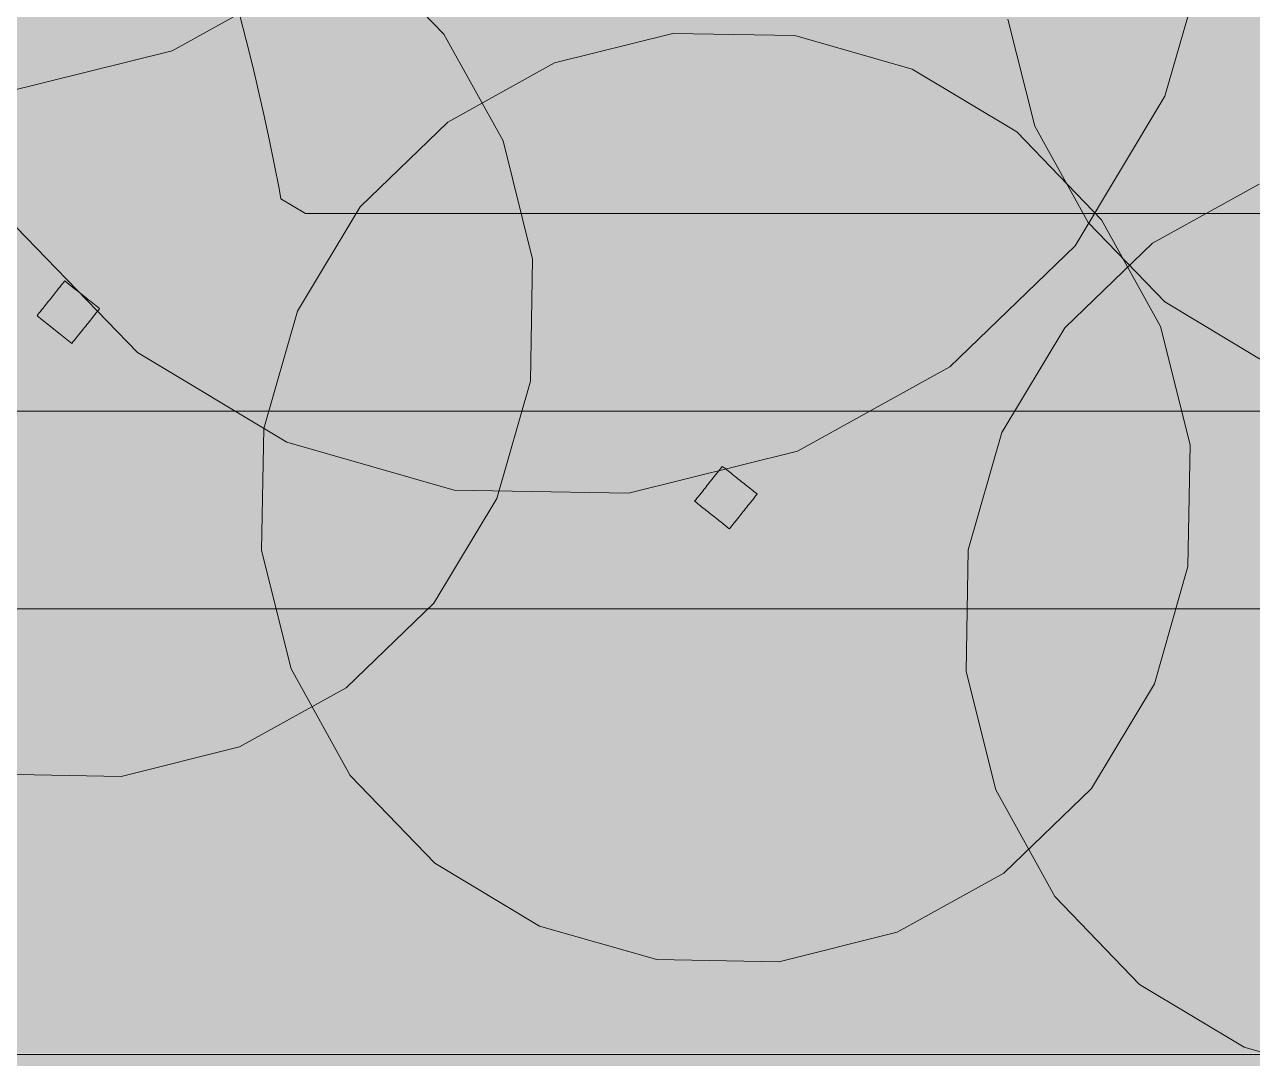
# Model space of a CAD drawing. Header units: millimetres. Extents: x -146962 to 322503, y -183624 to 284367.
# Drawn here: x 111258 to 116225, y 29380 to 33563 of the extents above; entities that cross this region are included whole.
import ezdxf

# ---------------------------------------------------------------- set-up
doc = ezdxf.new("R2010")
doc.units = ezdxf.units.MM
doc.layers.add('06_部屋の色', color=8, linetype='Continuous', lineweight=0)
doc.layers.add('30_敷地・外構', color=8, linetype='Continuous', lineweight=9)

msp = doc.modelspace()

# ---------------------------------------------------------------- hatches: boundary and pattern name
at = {"layer": '06_部屋の色', "true_color": 0xdde9cf}
msp.add_hatch(color=8, dxfattribs=at).paths.add_polyline_path([(83510.2, 29400.8), (83510.3, 31670.6), (83754.2, 32064.6), (83999.1, 32458.1), (84244.9, 32850.9), (84491.7, 33243.1), (84739.4, 33634.8), (84988.1, 34025.8), (85237.8, 34416.3), (85488.3, 34806.1), (85739.9, 35195.3), (85992.4, 35583.9), (86245.8, 35971.8), (86500.2, 36359.2), (86755.5, 36745.9), (87011.8, 37132), (87269, 37517.5), (87527.2, 37902.4), (87786.3, 38286.6), (88046.3, 38670.2), (88307.2, 39053.2), (88569.1, 39435.5), (88832, 39817.2), (89095.7, 40198.2), (89360.4, 40578.6), (89626, 40958.3), (89892.5, 41337.4), (90160, 41715.9), (90428.4, 42093.7), (90697.7, 42470.8), (90967.9, 42847.3), (91239, 43223.1), (91511.1, 43598.3), (91784.1, 43972.8), (92058, 44346.6), (92332.7, 44719.7), (92608.4, 45092.2), (92885.1, 45464), (93162.6, 45835.2), (93441, 46205.6), (93720.3, 46575.4), (94000.5, 46944.5), (94281.7, 47312.9), (94563.7, 47680.6), (94846.6, 48047.7), (95130.4, 48414), (95415.1, 48779.7), (95700.7, 49144.6), (95987.2, 49508.9), (96274.5, 49872.4), (96562.8, 50235.3), (96851.9, 50597.4), (97142, 50958.9), (97432.9, 51319.6), (97724.6, 51679.7), (98017.3, 52039), (98310.8, 52397.6), (98605.2, 52755.5), (98900.5, 53112.6), (99196.7, 53469.1), (99493.7, 53824.8), (99791.6, 54179.8), (100090.3, 54534), (100389.9, 54887.6), (100690.4, 55240.4), (100991.8, 55592.4), (101293.9, 55943.8), (101597, 56294.4), (101900.9, 56644.2), (102205.6, 56993.3), (102511.3, 57341.7), (102817.7, 57689.3), (103125, 58036.2), (103433.2, 58382.3), (103742.1, 58727.7), (104052, 59072.3), (104362.6, 59416.2), (104674.1, 59759.3), (104986.5, 60101.6), (105299.7, 60443.2), (105613.7, 60784), (105928.5, 61124.1), (106244.2, 61463.4), (106560.7, 61801.9), (106878, 62139.6), (107196.1, 62476.6), (107515.1, 62812.7), (107834.9, 63148.1), (108155.5, 63482.8), (108476.9, 63816.6), (108799.1, 64149.7), (109122.2, 64481.9), (109446, 64813.4), (109770.7, 65144.1), (110096.1, 65474), (110422.4, 65803.1), (110749.4, 66131.4), (111077.3, 66458.9), (111406, 66785.6), (111735.4, 67111.5), (112065.7, 67436.6), (112396.7, 67760.9), (112728.6, 68084.4), (113061.2, 68407.1), (113394.6, 68728.9), (113728.8, 69050), (114063.8, 69370.2), (114399.5, 69689.6), (114736, 70008.2), (115073.4, 70326), (115411.4, 70642.9), (115750.3, 70959.1), (116089.9, 71274.4), (116430.3, 71588.8), (116771.5, 71902.5), (117113.4, 72215.3), (117456.1, 72527.2), (117799.5, 72838.4), (118596.9, 72838.3), (118594.5, 29398.9)])
at = {"layer": '30_敷地・外構', "true_color": 0xcfe0b8}
for points in [[(109875.3, 38481.5), (110559.2, 38652), (111263.9, 38639.7), (111941.5, 38445.4), (112545.6, 38082.4), (113035.3, 37575.3), (113377, 36958.9), (113547.5, 36275), (113535.2, 35570.2), (113340.9, 34892.7), (112977.9, 34288.5), (112470.9, 33798.9), (111854.4, 33457.2), (111170.5, 33286.7), (110465.8, 33299), (109788.2, 33493.3), (109184.1, 33856.3), (108694.4, 34363.3), (108352.7, 34979.8), (108182.2, 35663.7), (108194.5, 36368.4), (108388.8, 37045.9), (108751.8, 37650.1), (109258.8, 38139.7)], [(112405.2, 36861.3), (113089.1, 37031.8), (113793.8, 37019.5), (114471.4, 36825.2), (115075.5, 36462.2), (115565.2, 35955.2), (115906.9, 35338.7), (116077.4, 34654.8), (116065.1, 33950.1), (115870.8, 33272.6), (115507.8, 32668.4), (115000.8, 32178.8), (114384.3, 31837.1), (113700.4, 31666.5), (112995.7, 31678.8), (112318.1, 31873.1), (111714, 32236.1), (111224.3, 32743.2), (110882.6, 33359.6), (110712.1, 34043.5), (110724.4, 34748.3), (110918.7, 35425.8), (111281.7, 36030), (111788.7, 36519.6)], [(116308, 35370), (116741.1, 35478), (117187.5, 35470.2), (117616.6, 35347.2), (117999.2, 35117.2), (118309.3, 34796.1), (118525.7, 34405.7), (118633.7, 33972.6), (118625.9, 33526.2), (118502.9, 33097.1), (118273, 32714.5), (117951.9, 32404.4), (117561.4, 32188), (117128.3, 32080), (116682, 32087.8), (116252.9, 32210.8), (115870.2, 32440.7), (115560.1, 32761.8), (115343.7, 33152.3), (115235.7, 33585.4), (115243.5, 34031.7), (115366.5, 34460.8), (115596.5, 34843.5), (115917.6, 35153.6)], [(111220.7, 34277.1), (111714, 34268.5), (112188.3, 34132.5), (112611.2, 33878.4), (112953.9, 33523.5), (113193.1, 33092), (113312.5, 32613.2), (113303.9, 32119.9), (113167.9, 31645.7), (112913.8, 31222.7), (112558.9, 30880), (112127.3, 30640.8), (111648.6, 30521.4), (111155.3, 30530.1), (110681, 30666), (110258.1, 30920.2), (109915.4, 31275.1), (109676.2, 31706.6), (109556.8, 32185.3), (109565.4, 32678.7), (109701.4, 33152.9), (109955.5, 33575.8), (110310.4, 33918.6), (110742, 34157.8)], [(113880.6, 33527), (114374, 33518.4), (114848.2, 33382.4), (115271.2, 33128.3), (115613.9, 32773.4), (115853.1, 32341.8), (115972.5, 31863.1), (115963.8, 31369.8), (115827.8, 30895.5), (115573.7, 30472.6), (115218.8, 30129.9), (114787.3, 29890.7), (114308.6, 29771.3), (113815.2, 29779.9), (113341, 29915.9), (112918, 30170), (112575.3, 30524.9), (112336.1, 30956.5), (112216.8, 31435.2), (112225.4, 31928.5), (112361.4, 32402.8), (112615.5, 32825.7), (112970.4, 33168.4), (113401.9, 33407.6)], [(116251.9, 32917.5), (116730.6, 33036.8), (117223.9, 33028.2), (117698.2, 32892.2), (118121.1, 32638.1), (118463.9, 32283.2), (118703.1, 31851.7), (118822.4, 31372.9), (118813.8, 30879.6), (118677.8, 30405.4), (118423.7, 29982.4), (118068.8, 29639.7), (117637.3, 29400.5), (117158.5, 29281.1), (116665.2, 29289.7), (116190.9, 29425.7), (115768, 29679.9), (115425.3, 30034.8), (115186.1, 30466.3), (115066.7, 30945), (115075.3, 31438.3), (115211.3, 31912.6), (115465.4, 32335.5), (115820.4, 32678.3)], [(111354.9, 32443.6), (111359.5, 32449.4), (111364.2, 32455.3), (111368.9, 32461.2), (111373.5, 32467.1), (111396.9, 32496.4), (111401.6, 32502.3), (111406.2, 32508.1), (111410.9, 32514), (111415.6, 32519.9), (111420.2, 32525.8), (111461.3, 32493.1), (111467.2, 32488.4), (111473.1, 32483.7), (111508.3, 32455.7), (111514.1, 32451.1), (111520, 32446.4), (111561.1, 32413.7), (111556.4, 32407.8), (111551.8, 32402), (111547.1, 32396.1), (111542.4, 32390.2), (111537.8, 32384.4), (111514.4, 32355), (111509.7, 32349.1), (111505.1, 32343.3), (111500.4, 32337.4), (111495.7, 32331.5), (111472.4, 32302.2), (111467.7, 32296.3), (111463.1, 32290.4), (111458.4, 32284.6), (111453.7, 32278.7), (111449.1, 32272.8), (111408, 32305.5), (111402.1, 32310.2), (111396.2, 32314.9), (111361, 32342.9), (111355.1, 32347.5), (111349.3, 32352.2), (111308.2, 32384.9), (111312.9, 32390.8), (111317.5, 32396.6), (111322.2, 32402.5), (111326.9, 32408.4), (111331.5, 32414.2)], [(114000.8, 31675.8), (114005.5, 31681.7), (114010.2, 31687.6), (114014.8, 31693.4), (114019.5, 31699.3), (114024.2, 31705.2), (114028.8, 31711), (114033.5, 31716.9), (114038.2, 31722.8), (114042.8, 31728.7), (114047.5, 31734.5), (114066.2, 31758), (114070.9, 31763.9), (114075.5, 31769.7), (114080.2, 31775.6), (114086.1, 31770.9), (114091.9, 31766.3), (114097.8, 31761.6), (114115.4, 31747.6), (114121.3, 31742.9), (114127.2, 31738.3), (114133, 31733.6), (114138.9, 31728.9), (114144.8, 31724.2), (114150.6, 31719.6), (114156.5, 31714.9), (114162.4, 31710.2), (114168.2, 31705.6), (114174.1, 31700.9), (114180, 31696.2), (114185.8, 31691.6), (114203.5, 31677.6), (114209.3, 31672.9), (114215.2, 31668.2), (114221.1, 31663.6), (114216.4, 31657.7), (114211.7, 31651.8), (114207.1, 31645.9), (114188.4, 31622.5), (114183.7, 31616.6), (114179, 31610.7), (114174.4, 31604.9), (114169.7, 31599), (114165, 31593.1), (114160.4, 31587.3), (114155.7, 31581.4), (114151, 31575.5), (114146.4, 31569.6), (114141.7, 31563.8), (114123, 31540.3), (114118.3, 31534.4), (114113.7, 31528.6), (114109, 31522.7), (114103.1, 31527.4), (114097.3, 31532), (114091.4, 31536.7), (114073.8, 31550.7), (114067.9, 31555.4), (114062.1, 31560), (114056.2, 31564.7), (114050.3, 31569.4), (114044.4, 31574), (114038.6, 31578.7), (114032.7, 31583.4), (114026.8, 31588), (114021, 31592.7), (114015.1, 31597.4), (114009.2, 31602.1), (114003.4, 31606.7), (113985.8, 31620.7), (113979.9, 31625.4), (113974, 31630.1), (113968.1, 31634.7), (113972.8, 31640.6), (113977.5, 31646.5), (113982.1, 31652.3)]]:
    msp.add_hatch(color=8, dxfattribs=at).paths.add_polyline_path(points)
at = {"layer": '30_敷地・外構', "true_color": 0x8a6a4a}
for points in [[(82227.3, 29483.6), (82227.3, 29491.1), (82227.3, 29498.6), (82227.3, 29506.1), (82227.3, 29513.6), (82227.3, 29521.1), (82227.3, 29528.6), (82227.3, 29536.1), (82227.3, 29543.6), (85245.4, 29543.4), (88263.5, 29543.2), (91281.6, 29543), (94299.7, 29542.8), (97317.8, 29542.6), (100335.9, 29542.5), (103354, 29542.3), (106372.1, 29542.1), (109390.2, 29541.9), (112408.3, 29541.7), (115426.4, 29541.5), (118444.5, 29541.3), (118444.5, 29533.8), (118444.5, 29526.3), (118444.5, 29518.8), (118444.5, 29511.3), (118444.5, 29503.8), (118444.5, 29496.3), (118444.5, 29488.8), (118444.5, 29481.3), (118444.5, 29473.8), (118444.5, 29466.3), (118444.5, 29451.3), (115426.4, 29451.5), (109390.2, 29451.9), (106372.1, 29452.1), (103354, 29452.3), (100335.9, 29452.5), (97317.8, 29452.6), (94299.7, 29452.8), (91281.6, 29453), (88263.5, 29453.2), (85245.4, 29453.4), (82227.3, 29453.6), (82227.3, 29461.1), (82227.3, 29468.6), (82227.3, 29476.1)], [(111197, 29481.8), (111197, 29489.3), (111197, 29504.3), (111197, 29511.8), (111197, 29519.3), (111197, 29526.8), (111197, 29534.3), (111197, 29541.8), (111627.5, 29541.8), (111771, 29541.7), (111914.5, 29541.7), (112058, 29541.7), (112201.5, 29541.7), (112345, 29541.7), (112488.4, 29541.7), (112918.9, 29541.7), (112918.9, 29534.2), (112918.9, 29526.7), (112918.9, 29519.2), (112918.9, 29511.7), (112918.9, 29504.2), (112918.9, 29489.2), (112918.9, 29481.7), (112918.9, 29474.2), (112918.9, 29466.7), (112918.9, 29451.7), (112775.4, 29451.7), (112631.9, 29451.7), (112488.4, 29451.7), (112344.9, 29451.7), (112201.5, 29451.7), (112058, 29451.7), (111914.5, 29451.7), (111771, 29451.7), (111627.5, 29451.8), (111197, 29451.8), (111197, 29466.8), (111197, 29474.3)], [(111297.2, 29534.3), (111299.7, 29534.3), (111302.2, 29534.3), (111304.7, 29534.3), (111309.7, 29534.3), (111314.7, 29534.3), (111317.2, 29534.3), (111319.7, 29534.3), (111322.2, 29534.3), (111322.2, 29528), (111322.2, 29521.8), (111322.2, 29515.5), (111322.2, 29509.3), (111322.2, 29503), (111322.2, 29496.8), (111322.2, 29484.3), (111322.2, 29478), (111322.2, 29471.8), (111322.2, 29459.3), (111319.7, 29459.3), (111317.2, 29459.3), (111314.7, 29459.3), (111312.2, 29459.3), (111309.7, 29459.3), (111307.2, 29459.3), (111304.7, 29459.3), (111302.2, 29459.3), (111299.7, 29459.3), (111297.2, 29459.3), (111294.7, 29459.3), (111292.2, 29459.3), (111292.2, 29471.8), (111292.2, 29478), (111292.2, 29515.5), (111292.2, 29521.8), (111292.2, 29528), (111292.2, 29534.3), (111294.7, 29534.3)], [(111424.8, 29534.3), (111427.3, 29534.3), (111429.8, 29534.3), (111432.3, 29534.3), (111434.8, 29534.3), (111437.3, 29534.3), (111439.8, 29534.3), (111442.3, 29534.3), (111447.3, 29534.3), (111447.3, 29528), (111447.3, 29521.8), (111447.3, 29515.5), (111447.3, 29509.3), (111447.3, 29503), (111447.3, 29490.5), (111447.3, 29484.3), (111447.3, 29478), (111447.3, 29471.8), (111447.3, 29459.3), (111444.8, 29459.3), (111442.3, 29459.3), (111439.8, 29459.3), (111437.3, 29459.3), (111434.8, 29459.3), (111432.3, 29459.3), (111429.8, 29459.3), (111427.3, 29459.3), (111424.8, 29459.3), (111422.3, 29459.3), (111419.8, 29459.3), (111417.3, 29459.3), (111417.3, 29478), (111417.3, 29490.5), (111417.3, 29515.5), (111417.3, 29521.8), (111417.3, 29534.3), (111422.3, 29534.3)], [(111547.4, 29534.3), (111549.9, 29534.3), (111552.4, 29534.3), (111554.9, 29534.3), (111557.4, 29534.3), (111559.9, 29534.3), (111562.4, 29534.3), (111567.4, 29534.3), (111569.9, 29534.3), (111572.4, 29534.3), (111572.4, 29528), (111572.4, 29521.8), (111572.4, 29515.5), (111572.4, 29509.3), (111572.4, 29503), (111572.4, 29490.5), (111572.4, 29484.3), (111572.4, 29478), (111572.4, 29471.8), (111572.4, 29459.3), (111569.9, 29459.3), (111567.4, 29459.3), (111564.9, 29459.3), (111562.4, 29459.3), (111559.9, 29459.3), (111557.4, 29459.3), (111554.9, 29459.3), (111552.4, 29459.3), (111549.9, 29459.3), (111547.4, 29459.3), (111544.9, 29459.3), (111542.4, 29459.3), (111542.4, 29465.5), (111542.4, 29471.8), (111542.4, 29478), (111542.4, 29484.3), (111542.4, 29496.8), (111542.4, 29503), (111542.4, 29509.3), (111542.4, 29521.8), (111542.4, 29528), (111542.4, 29534.3), (111544.9, 29534.3)], [(111675.1, 29534.2), (111677.6, 29534.2), (111680.1, 29534.2), (111682.6, 29534.2), (111687.6, 29534.2), (111692.6, 29534.2), (111695.1, 29534.2), (111697.6, 29534.2), (111697.6, 29528), (111697.6, 29515.5), (111697.6, 29509.2), (111697.6, 29503), (111697.6, 29496.7), (111697.6, 29490.5), (111697.6, 29478), (111697.6, 29471.7), (111697.6, 29465.5), (111697.6, 29459.2), (111695.1, 29459.2), (111692.6, 29459.2), (111690.1, 29459.2), (111687.6, 29459.2), (111685.1, 29459.2), (111682.6, 29459.2), (111680.1, 29459.2), (111675.1, 29459.2), (111672.6, 29459.2), (111667.6, 29459.2), (111667.6, 29465.5), (111667.6, 29471.8), (111667.6, 29484.3), (111667.6, 29496.8), (111667.6, 29509.3), (111667.6, 29521.8), (111667.6, 29534.2), (111670.1, 29534.2)], [(111800.2, 29534.2), (111802.7, 29534.2), (111805.2, 29534.2), (111807.7, 29534.2), (111810.2, 29534.2), (111812.7, 29534.2), (111815.2, 29534.2), (111817.7, 29534.2), (111820.2, 29534.2), (111822.7, 29534.2), (111822.7, 29521.7), (111822.7, 29509.2), (111822.7, 29496.7), (111822.7, 29484.2), (111822.7, 29471.7), (111822.7, 29465.5), (111822.7, 29459.2), (111820.2, 29459.2), (111815.2, 29459.2), (111812.7, 29459.2), (111810.2, 29459.2), (111805.2, 29459.2), (111800.2, 29459.2), (111795.2, 29459.2), (111792.7, 29459.2), (111792.7, 29465.5), (111792.7, 29471.7), (111792.7, 29478), (111792.7, 29484.2), (111792.7, 29490.5), (111792.7, 29503), (111792.7, 29509.2), (111792.7, 29521.7), (111792.7, 29528), (111792.7, 29534.2), (111795.2, 29534.2)], [(111932.8, 29534.2), (111935.3, 29534.2), (111937.8, 29534.2), (111942.8, 29534.2), (111945.3, 29534.2), (111947.8, 29534.2), (111947.8, 29528), (111947.8, 29521.7), (111947.8, 29509.2), (111947.8, 29503), (111947.8, 29496.7), (111947.8, 29471.7), (111947.8, 29459.2), (111945.3, 29459.2), (111942.8, 29459.2), (111937.8, 29459.2), (111935.3, 29459.2), (111930.3, 29459.2), (111927.8, 29459.2), (111925.3, 29459.2), (111922.8, 29459.2), (111920.3, 29459.2), (111917.8, 29459.2), (111917.8, 29465.5), (111917.8, 29471.7), (111917.8, 29478), (111917.8, 29484.2), (111917.8, 29496.7), (111917.8, 29503), (111917.8, 29509.2), (111917.8, 29515.5), (111917.8, 29521.7), (111917.8, 29528), (111917.8, 29534.2), (111920.3, 29534.2)], [(112050.5, 29534.2), (112053, 29534.2), (112055.5, 29534.2), (112058, 29534.2), (112060.5, 29534.2), (112063, 29534.2), (112065.5, 29534.2), (112070.5, 29534.2), (112073, 29534.2), (112073, 29528), (112073, 29521.7), (112073, 29515.5), (112073, 29509.2), (112073, 29496.7), (112073, 29490.5), (112073, 29484.2), (112073, 29478), (112073, 29471.7), (112073, 29465.5), (112073, 29459.2), (112070.5, 29459.2), (112068, 29459.2), (112065.5, 29459.2), (112063, 29459.2), (112060.5, 29459.2), (112058, 29459.2), (112050.5, 29459.2), (112048, 29459.2), (112045.5, 29459.2), (112043, 29459.2), (112043, 29471.7), (112043, 29478), (112043, 29484.2), (112043, 29490.5), (112043, 29521.7), (112043, 29528), (112043, 29534.2), (112045.5, 29534.2), (112048, 29534.2)], [(112175.6, 29534.2), (112188.1, 29534.2), (112190.6, 29534.2), (112193.1, 29534.2), (112195.6, 29534.2), (112198.1, 29534.2), (112198.1, 29521.7), (112198.1, 29515.5), (112198.1, 29496.7), (112198.1, 29484.2), (112198.1, 29471.7), (112198.1, 29465.5), (112198.1, 29459.2), (112195.6, 29459.2), (112193.1, 29459.2), (112190.6, 29459.2), (112188.1, 29459.2), (112185.6, 29459.2), (112183.1, 29459.2), (112180.6, 29459.2), (112178.1, 29459.2), (112175.6, 29459.2), (112173.1, 29459.2), (112170.6, 29459.2), (112168.1, 29459.2), (112168.1, 29465.5), (112168.1, 29484.2), (112168.1, 29496.7), (112168.1, 29509.2), (112168.1, 29515.5), (112168.1, 29521.7), (112168.1, 29528), (112168.1, 29534.2), (112170.6, 29534.2), (112173.1, 29534.2)], [(112298.2, 29534.2), (112300.7, 29534.2), (112303.2, 29534.2), (112305.7, 29534.2), (112310.7, 29534.2), (112313.2, 29534.2), (112315.7, 29534.2), (112318.2, 29534.2), (112320.7, 29534.2), (112323.2, 29534.2), (112323.2, 29528), (112323.2, 29515.5), (112323.2, 29509.2), (112323.2, 29490.5), (112323.2, 29484.2), (112323.2, 29471.7), (112323.2, 29459.2), (112320.7, 29459.2), (112318.2, 29459.2), (112315.7, 29459.2), (112313.2, 29459.2), (112310.7, 29459.2), (112308.2, 29459.2), (112303.2, 29459.2), (112300.7, 29459.2), (112298.2, 29459.2), (112295.7, 29459.2), (112293.2, 29459.2), (112293.2, 29465.5), (112293.2, 29478), (112293.2, 29490.5), (112293.2, 29503), (112293.2, 29515.5), (112293.2, 29521.7), (112293.2, 29528), (112293.2, 29534.2), (112295.7, 29534.2)], [(112425.9, 29534.2), (112428.4, 29534.2), (112430.9, 29534.2), (112435.9, 29534.2), (112438.4, 29534.2), (112440.9, 29534.2), (112443.4, 29534.2), (112445.9, 29534.2), (112448.4, 29534.2), (112448.4, 29528), (112448.4, 29521.7), (112448.4, 29509.2), (112448.4, 29503), (112448.4, 29471.7), (112448.4, 29465.5), (112448.4, 29459.2), (112445.9, 29459.2), (112443.4, 29459.2), (112440.9, 29459.2), (112438.4, 29459.2), (112435.9, 29459.2), (112428.4, 29459.2), (112425.9, 29459.2), (112423.4, 29459.2), (112420.9, 29459.2), (112418.4, 29459.2), (112418.4, 29465.5), (112418.4, 29471.7), (112418.4, 29478), (112418.4, 29484.2), (112418.4, 29496.7), (112418.4, 29509.2), (112418.4, 29521.7), (112418.4, 29528), (112418.4, 29534.2), (112420.9, 29534.2), (112423.4, 29534.2)], [(112551, 29534.2), (112553.5, 29534.2), (112561, 29534.2), (112563.5, 29534.2), (112566, 29534.2), (112568.5, 29534.2), (112571, 29534.2), (112573.5, 29534.2), (112573.5, 29527.9), (112573.5, 29521.7), (112573.5, 29490.4), (112573.5, 29484.2), (112573.5, 29477.9), (112573.5, 29471.7), (112573.5, 29459.2), (112571, 29459.2), (112568.5, 29459.2), (112566, 29459.2), (112561, 29459.2), (112558.5, 29459.2), (112556, 29459.2), (112553.5, 29459.2), (112551, 29459.2), (112548.5, 29459.2), (112546, 29459.2), (112543.5, 29459.2), (112543.5, 29471.7), (112543.5, 29477.9), (112543.5, 29484.2), (112543.5, 29490.4), (112543.5, 29496.7), (112543.5, 29509.2), (112543.5, 29515.4), (112543.5, 29527.9), (112543.5, 29534.2), (112548.5, 29534.2)], [(112673.6, 29534.2), (112676.1, 29534.2), (112683.6, 29534.2), (112686.1, 29534.2), (112688.6, 29534.2), (112691.1, 29534.2), (112693.6, 29534.2), (112696.1, 29534.2), (112698.6, 29534.2), (112698.6, 29527.9), (112698.6, 29521.7), (112698.6, 29509.2), (112698.6, 29502.9), (112698.6, 29496.7), (112698.6, 29471.7), (112698.6, 29459.2), (112696.1, 29459.2), (112693.6, 29459.2), (112691.1, 29459.2), (112688.6, 29459.2), (112686.1, 29459.2), (112683.6, 29459.2), (112681.1, 29459.2), (112678.6, 29459.2), (112676.1, 29459.2), (112673.6, 29459.2), (112671.1, 29459.2), (112668.6, 29459.2), (112668.6, 29465.4), (112668.6, 29471.7), (112668.6, 29477.9), (112668.6, 29484.2), (112668.6, 29496.7), (112668.6, 29502.9), (112668.6, 29509.2), (112668.6, 29515.4), (112668.6, 29521.7), (112668.6, 29527.9), (112668.6, 29534.2), (112671.1, 29534.2)], [(112806.3, 29534.2), (112811.3, 29534.2), (112813.8, 29534.2), (112816.3, 29534.2), (112818.8, 29534.2), (112821.3, 29534.2), (112823.8, 29534.2), (112823.8, 29527.9), (112823.8, 29521.7), (112823.8, 29515.4), (112823.8, 29509.2), (112823.8, 29502.9), (112823.8, 29490.4), (112823.8, 29484.2), (112823.8, 29477.9), (112823.8, 29471.7), (112823.8, 29465.4), (112823.8, 29459.2), (112821.3, 29459.2), (112818.8, 29459.2), (112816.3, 29459.2), (112813.8, 29459.2), (112811.3, 29459.2), (112803.8, 29459.2), (112801.3, 29459.2), (112798.8, 29459.2), (112796.3, 29459.2), (112793.8, 29459.2), (112793.8, 29465.4), (112793.8, 29471.7), (112793.8, 29477.9), (112793.8, 29484.2), (112793.8, 29490.4), (112793.8, 29496.7), (112793.8, 29509.2), (112793.8, 29521.7), (112793.8, 29527.9), (112793.8, 29534.2), (112796.3, 29534.2), (112798.8, 29534.2)], [(112918.9, 29534.2), (112918.9, 29541.7), (112926.4, 29541.7), (112933.9, 29541.7), (112948.9, 29541.7), (112956.4, 29541.7), (112971.4, 29541.7), (112978.9, 29541.7), (112986.4, 29541.7), (112993.9, 29541.7), (113001.4, 29541.7), (113008.9, 29541.7), (113008.9, 29534.2), (113008.9, 29526.7), (113008.9, 29519.2), (113008.9, 29511.7), (113008.9, 29504.2), (113008.9, 29489.2), (113008.9, 29481.7), (113008.9, 29474.2), (113008.9, 29466.7), (113008.9, 29459.2), (113008.9, 29451.7), (113001.4, 29451.7), (112986.4, 29451.7), (112978.9, 29451.7), (112971.4, 29451.7), (112963.9, 29451.7), (112956.4, 29451.7), (112941.4, 29451.7), (112926.4, 29451.7), (112918.9, 29451.7), (112918.9, 29466.7), (112918.9, 29481.7), (112918.9, 29504.2), (112918.9, 29511.7), (112918.9, 29519.2), (112918.9, 29526.7)], [(112928.9, 29525.8), (112928.9, 29531.7), (112934.7, 29531.7), (112940.6, 29531.7), (112952.2, 29531.7), (112958.1, 29531.7), (112963.9, 29531.7), (112969.7, 29531.7), (112975.6, 29531.7), (112981.4, 29531.7), (112987.2, 29531.7), (112993.1, 29531.7), (112998.9, 29531.7), (112998.9, 29525.8), (112998.9, 29520), (112998.9, 29514.2), (112998.9, 29508.3), (112998.9, 29502.5), (112998.9, 29496.7), (112998.9, 29490.8), (112998.9, 29485), (112998.9, 29479.2), (112998.9, 29473.3), (112998.9, 29461.7), (112993.1, 29461.7), (112987.2, 29461.7), (112981.4, 29461.7), (112975.6, 29461.7), (112969.7, 29461.7), (112963.9, 29461.7), (112958.1, 29461.7), (112952.2, 29461.7), (112940.6, 29461.7), (112934.7, 29461.7), (112928.9, 29461.7), (112928.9, 29467.5), (112928.9, 29473.3), (112928.9, 29479.2), (112928.9, 29485), (112928.9, 29496.7), (112928.9, 29502.5), (112928.9, 29508.3), (112928.9, 29514.2), (112928.9, 29520)], [(113008.9, 29481.7), (113008.9, 29489.2), (113008.9, 29496.7), (113008.9, 29504.2), (113008.9, 29511.7), (113008.9, 29519.2), (113008.9, 29526.7), (113008.9, 29534.2), (113008.9, 29541.7), (113152.4, 29541.7), (113295.9, 29541.6), (113439.4, 29541.6), (113582.9, 29541.6), (113726.3, 29541.6), (113869.8, 29541.6), (114013.3, 29541.6), (114156.8, 29541.6), (114300.3, 29541.6), (114443.8, 29541.6), (114587.3, 29541.6), (114730.8, 29541.6), (114730.8, 29534.1), (114730.8, 29526.6), (114730.8, 29519.1), (114730.8, 29511.6), (114730.8, 29496.6), (114730.8, 29481.6), (114730.8, 29466.6), (114730.8, 29451.6), (114443.8, 29451.6), (114300.3, 29451.6), (114156.8, 29451.6), (114013.3, 29451.6), (113869.8, 29451.6), (113726.3, 29451.6), (113582.9, 29451.6), (113439.4, 29451.6), (113295.9, 29451.6), (113008.9, 29451.7), (113008.9, 29459.2), (113008.9, 29466.7), (113008.9, 29474.2)], [(113109, 29534.2), (113111.5, 29534.2), (113114, 29534.2), (113116.5, 29534.2), (113119, 29534.2), (113121.5, 29534.2), (113124, 29534.2), (113126.5, 29534.2), (113131.5, 29534.2), (113134, 29534.2), (113134, 29527.9), (113134, 29521.7), (113134, 29515.4), (113134, 29509.2), (113134, 29502.9), (113134, 29496.7), (113134, 29490.4), (113134, 29477.9), (113134, 29471.7), (113134, 29459.2), (113131.5, 29459.2), (113129, 29459.2), (113126.5, 29459.2), (113124, 29459.2), (113121.5, 29459.2), (113119, 29459.2), (113116.5, 29459.2), (113114, 29459.2), (113109, 29459.2), (113106.5, 29459.2), (113104, 29459.2), (113104, 29471.7), (113104, 29484.2), (113104, 29521.7), (113104, 29527.9), (113104, 29534.2), (113106.5, 29534.2)], [(113236.7, 29534.2), (113244.2, 29534.2), (113246.7, 29534.2), (113251.7, 29534.2), (113254.2, 29534.2), (113256.7, 29534.2), (113259.2, 29534.2), (113259.2, 29527.9), (113259.2, 29521.7), (113259.2, 29515.4), (113259.2, 29502.9), (113259.2, 29496.7), (113259.2, 29484.2), (113259.2, 29477.9), (113259.2, 29471.7), (113259.2, 29459.2), (113256.7, 29459.2), (113254.2, 29459.2), (113251.7, 29459.2), (113249.2, 29459.2), (113246.7, 29459.2), (113244.2, 29459.2), (113241.7, 29459.2), (113239.2, 29459.2), (113234.2, 29459.2), (113231.7, 29459.2), (113229.2, 29459.2), (113229.2, 29465.4), (113229.2, 29471.7), (113229.2, 29484.2), (113229.2, 29502.9), (113229.2, 29509.2), (113229.2, 29527.9), (113229.2, 29534.2), (113231.7, 29534.2), (113234.2, 29534.2)], [(113359.3, 29534.1), (113361.8, 29534.1), (113364.3, 29534.1), (113366.8, 29534.1), (113369.3, 29534.1), (113371.8, 29534.1), (113374.3, 29534.1), (113379.3, 29534.1), (113381.8, 29534.1), (113384.3, 29534.1), (113384.3, 29527.9), (113384.3, 29515.4), (113384.3, 29502.9), (113384.3, 29490.4), (113384.3, 29484.1), (113384.3, 29477.9), (113384.3, 29471.6), (113384.3, 29459.1), (113381.8, 29459.1), (113379.3, 29459.1), (113376.8, 29459.1), (113374.3, 29459.1), (113371.8, 29459.1), (113369.3, 29459.1), (113366.8, 29459.1), (113364.3, 29459.1), (113361.8, 29459.1), (113356.8, 29459.1), (113354.3, 29459.1), (113354.3, 29465.4), (113354.3, 29484.1), (113354.3, 29490.4), (113354.3, 29496.6), (113354.3, 29502.9), (113354.3, 29521.6), (113354.3, 29527.9), (113354.3, 29534.1), (113356.8, 29534.1)], [(113484.4, 29534.1), (113489.4, 29534.1), (113496.9, 29534.1), (113499.4, 29534.1), (113501.9, 29534.1), (113504.4, 29534.1), (113506.9, 29534.1), (113509.4, 29534.1), (113509.4, 29527.9), (113509.4, 29521.6), (113509.4, 29515.4), (113509.4, 29509.1), (113509.4, 29502.9), (113509.4, 29484.1), (113509.4, 29471.6), (113509.4, 29459.1), (113506.9, 29459.1), (113501.9, 29459.1), (113499.4, 29459.1), (113496.9, 29459.1), (113494.4, 29459.1), (113491.9, 29459.1), (113489.4, 29459.1), (113486.9, 29459.1), (113484.4, 29459.1), (113481.9, 29459.1), (113479.4, 29459.1), (113479.4, 29465.4), (113479.4, 29471.6), (113479.4, 29477.9), (113479.4, 29484.1), (113479.4, 29496.6), (113479.4, 29502.9), (113479.4, 29521.6), (113479.4, 29527.9), (113479.4, 29534.1), (113481.9, 29534.1)], [(113612.1, 29534.1), (113614.6, 29534.1), (113617.1, 29534.1), (113619.6, 29534.1), (113622.1, 29534.1), (113624.6, 29534.1), (113627.1, 29534.1), (113632.1, 29534.1), (113634.6, 29534.1), (113634.6, 29527.9), (113634.6, 29521.6), (113634.6, 29515.4), (113634.6, 29509.1), (113634.6, 29496.6), (113634.6, 29484.1), (113634.6, 29477.9), (113634.6, 29471.6), (113634.6, 29465.4), (113634.6, 29459.1), (113632.1, 29459.1), (113629.6, 29459.1), (113627.1, 29459.1), (113624.6, 29459.1), (113622.1, 29459.1), (113619.6, 29459.1), (113617.1, 29459.1), (113614.6, 29459.1), (113612.1, 29459.1), (113609.6, 29459.1), (113607.1, 29459.1), (113604.6, 29459.1), (113604.6, 29465.4), (113604.6, 29484.1), (113604.6, 29490.4), (113604.6, 29496.6), (113604.6, 29515.4), (113604.6, 29527.9), (113604.6, 29534.1), (113607.1, 29534.1), (113609.6, 29534.1)], [(113734.7, 29534.1), (113737.2, 29534.1), (113739.7, 29534.1), (113742.2, 29534.1), (113747.2, 29534.1), (113749.7, 29534.1), (113757.2, 29534.1), (113759.7, 29534.1), (113759.7, 29527.9), (113759.7, 29509.1), (113759.7, 29502.9), (113759.7, 29490.4), (113759.7, 29484.1), (113759.7, 29471.6), (113759.7, 29459.1), (113757.2, 29459.1), (113754.7, 29459.1), (113752.2, 29459.1), (113749.7, 29459.1), (113747.2, 29459.1), (113744.7, 29459.1), (113742.2, 29459.1), (113739.7, 29459.1), (113737.2, 29459.1), (113734.7, 29459.1), (113732.2, 29459.1), (113729.7, 29459.1), (113729.7, 29465.4), (113729.7, 29484.1), (113729.7, 29496.6), (113729.7, 29509.1), (113729.7, 29515.4), (113729.7, 29521.6), (113729.7, 29527.9), (113729.7, 29534.1), (113732.2, 29534.1)], [(113862.3, 29534.1), (113864.8, 29534.1), (113867.3, 29534.1), (113872.3, 29534.1), (113874.8, 29534.1), (113877.3, 29534.1), (113884.8, 29534.1), (113884.8, 29527.9), (113884.8, 29521.6), (113884.8, 29515.4), (113884.8, 29509.1), (113884.8, 29490.4), (113884.8, 29477.9), (113884.8, 29471.6), (113884.8, 29465.4), (113884.8, 29459.1), (113882.3, 29459.1), (113879.8, 29459.1), (113877.3, 29459.1), (113874.8, 29459.1), (113872.3, 29459.1), (113869.8, 29459.1), (113867.3, 29459.1), (113864.8, 29459.1), (113862.3, 29459.1), (113859.8, 29459.1), (113857.3, 29459.1), (113854.8, 29459.1), (113854.8, 29465.4), (113854.8, 29471.6), (113854.8, 29484.1), (113854.8, 29496.6), (113854.8, 29515.4), (113854.8, 29521.6), (113854.8, 29534.1), (113857.3, 29534.1), (113859.8, 29534.1)], [(113987.5, 29534.1), (113990, 29534.1), (113992.5, 29534.1), (113995, 29534.1), (113997.5, 29534.1), (114002.5, 29534.1), (114005, 29534.1), (114007.5, 29534.1), (114010, 29534.1), (114010, 29527.9), (114010, 29515.4), (114010, 29502.9), (114010, 29496.6), (114010, 29490.4), (114010, 29484.1), (114010, 29477.9), (114010, 29465.4), (114010, 29459.1), (114007.5, 29459.1), (114005, 29459.1), (114000, 29459.1), (113997.5, 29459.1), (113992.5, 29459.1), (113990, 29459.1), (113987.5, 29459.1), (113985, 29459.1), (113982.5, 29459.1), (113980, 29459.1), (113980, 29465.4), (113980, 29471.6), (113980, 29484.1), (113980, 29502.9), (113980, 29509.1), (113980, 29515.4), (113980, 29521.6), (113980, 29527.9), (113980, 29534.1), (113982.5, 29534.1), (113985, 29534.1)], [(114110.1, 29534.1), (114120.1, 29534.1), (114122.6, 29534.1), (114125.1, 29534.1), (114130.1, 29534.1), (114132.6, 29534.1), (114135.1, 29534.1), (114135.1, 29527.8), (114135.1, 29521.6), (114135.1, 29509.1), (114135.1, 29502.8), (114135.1, 29496.6), (114135.1, 29471.6), (114135.1, 29459.1), (114132.6, 29459.1), (114130.1, 29459.1), (114127.6, 29459.1), (114125.1, 29459.1), (114122.6, 29459.1), (114120.1, 29459.1), (114115.1, 29459.1), (114112.6, 29459.1), (114110.1, 29459.1), (114107.6, 29459.1), (114105.1, 29459.1), (114105.1, 29465.3), (114105.1, 29484.1), (114105.1, 29496.6), (114105.1, 29509.1), (114105.1, 29515.3), (114105.1, 29521.6), (114105.1, 29527.8), (114105.1, 29534.1), (114107.6, 29534.1)], [(114237.7, 29534.1), (114242.7, 29534.1), (114245.2, 29534.1), (114247.7, 29534.1), (114250.2, 29534.1), (114252.7, 29534.1), (114255.2, 29534.1), (114257.7, 29534.1), (114260.2, 29534.1), (114260.2, 29527.8), (114260.2, 29521.6), (114260.2, 29515.3), (114260.2, 29509.1), (114260.2, 29502.8), (114260.2, 29484.1), (114260.2, 29477.8), (114260.2, 29471.6), (114260.2, 29465.3), (114260.2, 29459.1), (114257.7, 29459.1), (114255.2, 29459.1), (114252.7, 29459.1), (114250.2, 29459.1), (114247.7, 29459.1), (114245.2, 29459.1), (114242.7, 29459.1), (114237.7, 29459.1), (114235.2, 29459.1), (114230.2, 29459.1), (114230.2, 29465.3), (114230.2, 29471.6), (114230.2, 29484.1), (114230.2, 29490.3), (114230.2, 29502.8), (114230.2, 29521.6), (114230.2, 29527.8), (114230.2, 29534.1), (114232.7, 29534.1), (114235.2, 29534.1)], [(114362.9, 29534.1), (114365.4, 29534.1), (114375.4, 29534.1), (114377.9, 29534.1), (114380.4, 29534.1), (114385.4, 29534.1), (114385.4, 29527.8), (114385.4, 29521.6), (114385.4, 29502.8), (114385.4, 29496.6), (114385.4, 29484.1), (114385.4, 29477.8), (114385.4, 29471.6), (114385.4, 29465.3), (114385.4, 29459.1), (114382.9, 29459.1), (114380.4, 29459.1), (114377.9, 29459.1), (114375.4, 29459.1), (114372.9, 29459.1), (114370.4, 29459.1), (114367.9, 29459.1), (114365.4, 29459.1), (114360.4, 29459.1), (114357.9, 29459.1), (114355.4, 29459.1), (114355.4, 29465.3), (114355.4, 29471.6), (114355.4, 29477.8), (114355.4, 29490.3), (114355.4, 29502.8), (114355.4, 29509.1), (114355.4, 29515.3), (114355.4, 29521.6), (114355.4, 29527.8), (114355.4, 29534.1)], [(114485.5, 29534.1), (114488, 29534.1), (114493, 29534.1), (114495.5, 29534.1), (114498, 29534.1), (114500.5, 29534.1), (114503, 29534.1), (114505.5, 29534.1), (114508, 29534.1), (114510.5, 29534.1), (114510.5, 29527.8), (114510.5, 29521.6), (114510.5, 29509.1), (114510.5, 29502.8), (114510.5, 29490.3), (114510.5, 29484.1), (114510.5, 29477.8), (114510.5, 29471.6), (114510.5, 29459.1), (114508, 29459.1), (114505.5, 29459.1), (114503, 29459.1), (114500.5, 29459.1), (114493, 29459.1), (114490.5, 29459.1), (114488, 29459.1), (114485.5, 29459.1), (114483, 29459.1), (114480.5, 29459.1), (114480.5, 29465.3), (114480.5, 29471.6), (114480.5, 29477.8), (114480.5, 29484.1), (114480.5, 29490.3), (114480.5, 29502.8), (114480.5, 29509.1), (114480.5, 29521.6), (114480.5, 29527.8), (114480.5, 29534.1), (114483, 29534.1)], [(114613.1, 29534.1), (114615.6, 29534.1), (114620.6, 29534.1), (114623.1, 29534.1), (114625.6, 29534.1), (114630.6, 29534.1), (114633.1, 29534.1), (114635.6, 29534.1), (114635.6, 29527.8), (114635.6, 29521.6), (114635.6, 29515.3), (114635.6, 29490.3), (114635.6, 29484.1), (114635.6, 29477.8), (114635.6, 29471.6), (114635.6, 29465.3), (114635.6, 29459.1), (114633.1, 29459.1), (114630.6, 29459.1), (114628.1, 29459.1), (114625.6, 29459.1), (114623.1, 29459.1), (114620.6, 29459.1), (114618.1, 29459.1), (114615.6, 29459.1), (114613.1, 29459.1), (114610.6, 29459.1), (114608.1, 29459.1), (114605.6, 29459.1), (114605.6, 29465.3), (114605.6, 29471.6), (114605.6, 29477.8), (114605.6, 29484.1), (114605.6, 29490.3), (114605.6, 29496.6), (114605.6, 29509.1), (114605.6, 29515.3), (114605.6, 29521.6), (114605.6, 29527.8), (114605.6, 29534.1), (114610.6, 29534.1)], [(114730.8, 29526.6), (114730.8, 29541.6), (114738.3, 29541.6), (114745.8, 29541.6), (114753.3, 29541.6), (114760.8, 29541.6), (114768.3, 29541.6), (114775.8, 29541.6), (114783.3, 29541.6), (114790.8, 29541.6), (114798.3, 29541.6), (114805.8, 29541.6), (114813.3, 29541.6), (114820.8, 29541.6), (114820.8, 29534.1), (114820.8, 29526.6), (114820.8, 29519.1), (114820.8, 29511.6), (114820.8, 29504.1), (114820.8, 29496.6), (114820.8, 29489.1), (114820.8, 29481.6), (114820.8, 29474.1), (114820.8, 29466.6), (114820.8, 29451.6), (114813.3, 29451.6), (114805.8, 29451.6), (114798.3, 29451.6), (114790.8, 29451.6), (114783.3, 29451.6), (114775.8, 29451.6), (114768.3, 29451.6), (114760.8, 29451.6), (114745.8, 29451.6), (114738.3, 29451.6), (114730.8, 29451.6), (114730.8, 29459.1), (114730.8, 29466.6), (114730.8, 29474.1), (114730.8, 29481.6), (114730.8, 29496.6), (114730.8, 29504.1), (114730.8, 29511.6), (114730.8, 29519.1)], [(114740.8, 29519.9), (114740.8, 29525.7), (114740.8, 29531.6), (114746.6, 29531.6), (114752.4, 29531.6), (114758.3, 29531.6), (114764.1, 29531.6), (114769.9, 29531.6), (114775.8, 29531.6), (114781.6, 29531.6), (114787.4, 29531.6), (114793.3, 29531.6), (114799.1, 29531.6), (114810.8, 29531.6), (114810.8, 29525.7), (114810.8, 29519.9), (114810.8, 29514.1), (114810.8, 29508.2), (114810.8, 29496.6), (114810.8, 29490.7), (114810.8, 29484.9), (114810.8, 29473.2), (114810.8, 29461.6), (114804.9, 29461.6), (114799.1, 29461.6), (114793.3, 29461.6), (114787.4, 29461.6), (114781.6, 29461.6), (114775.8, 29461.6), (114769.9, 29461.6), (114764.1, 29461.6), (114758.3, 29461.6), (114752.4, 29461.6), (114746.6, 29461.6), (114740.8, 29461.6), (114740.8, 29467.4), (114740.8, 29473.2), (114740.8, 29484.9), (114740.8, 29496.6), (114740.8, 29502.4), (114740.8, 29508.2), (114740.8, 29514.1)], [(114820.8, 29481.6), (114820.8, 29489.1), (114820.8, 29496.6), (114820.8, 29504.1), (114820.8, 29511.6), (114820.8, 29519.1), (114820.8, 29526.6), (114820.8, 29534.1), (114820.8, 29541.6), (114964.3, 29541.5), (115107.7, 29541.5), (115251.2, 29541.5), (115394.7, 29541.5), (115538.2, 29541.5), (115681.7, 29541.5), (115825.2, 29541.5), (115968.7, 29541.5), (116112.2, 29541.5), (116255.6, 29541.5), (116399.1, 29541.5), (116542.6, 29541.4), (116542.6, 29533.9), (116542.6, 29526.4), (116542.6, 29518.9), (116542.6, 29511.4), (116542.6, 29503.9), (116542.6, 29496.4), (116542.6, 29488.9), (116542.6, 29481.4), (116542.6, 29466.4), (116542.6, 29451.4), (116399.1, 29451.5), (116112.2, 29451.5), (115968.7, 29451.5), (115825.2, 29451.5), (115681.7, 29451.5), (115538.2, 29451.5), (115394.7, 29451.5), (115251.2, 29451.5), (114820.8, 29451.6), (114820.8, 29459.1), (114820.8, 29466.6), (114820.8, 29474.1)], [(114925.9, 29534), (114928.4, 29534), (114930.9, 29534), (114933.4, 29534), (114935.9, 29534), (114940.9, 29534), (114943.4, 29534), (114945.9, 29534), (114945.9, 29527.8), (114945.9, 29521.5), (114945.9, 29496.5), (114945.9, 29490.3), (114945.9, 29484), (114945.9, 29477.8), (114945.9, 29471.5), (114945.9, 29465.3), (114945.9, 29459), (114943.4, 29459), (114940.9, 29459), (114938.4, 29459), (114935.9, 29459), (114933.4, 29459), (114930.9, 29459), (114925.9, 29459), (114923.4, 29459), (114920.9, 29459), (114918.4, 29459), (114915.9, 29459), (114915.9, 29465.3), (114915.9, 29471.5), (114915.9, 29477.8), (114915.9, 29484), (114915.9, 29496.5), (114915.9, 29509), (114915.9, 29521.5), (114915.9, 29527.8), (114915.9, 29534), (114918.4, 29534), (114920.9, 29534)], [(115046, 29534), (115048.5, 29534), (115051, 29534), (115056, 29534), (115061, 29534), (115063.5, 29534), (115066, 29534), (115068.5, 29534), (115071, 29534), (115071, 29527.8), (115071, 29521.5), (115071, 29515.3), (115071, 29509), (115071, 29502.8), (115071, 29496.5), (115071, 29490.3), (115071, 29484), (115071, 29477.8), (115071, 29471.5), (115071, 29459), (115068.5, 29459), (115066, 29459), (115061, 29459), (115058.5, 29459), (115053.5, 29459), (115051, 29459), (115048.5, 29459), (115043.5, 29459), (115041, 29459), (115041, 29471.5), (115041, 29477.8), (115041, 29484), (115041, 29496.5), (115041, 29515.3), (115041, 29521.5), (115041, 29534)], [(115171.2, 29534), (115176.2, 29534), (115183.7, 29534), (115186.2, 29534), (115191.2, 29534), (115193.7, 29534), (115196.2, 29534), (115196.2, 29527.8), (115196.2, 29509), (115196.2, 29502.8), (115196.2, 29484), (115196.2, 29471.5), (115196.2, 29459), (115193.7, 29459), (115191.2, 29459), (115188.7, 29459), (115186.2, 29459), (115183.7, 29459), (115176.2, 29459), (115168.7, 29459), (115166.2, 29459), (115166.2, 29465.3), (115166.2, 29471.5), (115166.2, 29477.8), (115166.2, 29484), (115166.2, 29502.8), (115166.2, 29509), (115166.2, 29515.3), (115166.2, 29521.5), (115166.2, 29527.8), (115166.2, 29534), (115168.7, 29534)], [(115298.8, 29534), (115301.3, 29534), (115303.8, 29534), (115306.3, 29534), (115308.8, 29534), (115311.3, 29534), (115313.8, 29534), (115316.3, 29534), (115318.8, 29534), (115321.3, 29534), (115321.3, 29527.8), (115321.3, 29521.5), (115321.3, 29515.3), (115321.3, 29509), (115321.3, 29502.8), (115321.3, 29496.5), (115321.3, 29490.3), (115321.3, 29484), (115321.3, 29477.8), (115321.3, 29471.5), (115321.3, 29465.3), (115321.3, 29459), (115318.8, 29459), (115316.3, 29459), (115313.8, 29459), (115311.3, 29459), (115308.8, 29459), (115306.3, 29459), (115303.8, 29459), (115298.8, 29459), (115296.3, 29459), (115293.8, 29459), (115291.3, 29459), (115291.3, 29465.3), (115291.3, 29477.8), (115291.3, 29484), (115291.3, 29490.3), (115291.3, 29496.5), (115291.3, 29502.8), (115291.3, 29515.3), (115291.3, 29527.8), (115291.3, 29534), (115293.8, 29534), (115296.3, 29534)], [(115423.9, 29534), (115426.4, 29534), (115436.4, 29534), (115438.9, 29534), (115441.4, 29534), (115446.4, 29534), (115446.4, 29527.8), (115446.4, 29521.5), (115446.4, 29502.8), (115446.4, 29496.5), (115446.4, 29484), (115446.4, 29477.8), (115446.4, 29471.5), (115446.4, 29465.3), (115446.4, 29459), (115443.9, 29459), (115441.4, 29459), (115438.9, 29459), (115436.4, 29459), (115433.9, 29459), (115431.4, 29459), (115428.9, 29459), (115426.4, 29459), (115423.9, 29459), (115421.4, 29459), (115418.9, 29459), (115416.4, 29459), (115416.4, 29465.3), (115416.4, 29484), (115416.4, 29496.5), (115416.4, 29502.8), (115416.4, 29509), (115416.4, 29515.3), (115416.4, 29521.5), (115416.4, 29527.8), (115416.4, 29534)], [(115546.6, 29534), (115549.1, 29534), (115551.6, 29534), (115554.1, 29534), (115559.1, 29534), (115561.6, 29534), (115564.1, 29534), (115566.6, 29534), (115569.1, 29534), (115571.6, 29534), (115571.6, 29527.8), (115571.6, 29515.3), (115571.6, 29502.8), (115571.6, 29490.3), (115571.6, 29477.8), (115571.6, 29471.5), (115571.6, 29459), (115569.1, 29459), (115566.6, 29459), (115554.1, 29459), (115551.6, 29459), (115549.1, 29459), (115546.6, 29459), (115544.1, 29459), (115541.6, 29459), (115541.6, 29465.3), (115541.6, 29471.5), (115541.6, 29477.8), (115541.6, 29484), (115541.6, 29496.5), (115541.6, 29502.8), (115541.6, 29509), (115541.6, 29515.3), (115541.6, 29521.5), (115541.6, 29527.8), (115541.6, 29534), (115544.1, 29534)], [(115674.2, 29534), (115676.7, 29534), (115679.2, 29534), (115681.7, 29534), (115684.2, 29534), (115686.7, 29534), (115689.2, 29534), (115691.7, 29534), (115694.2, 29534), (115696.7, 29534), (115696.7, 29527.8), (115696.7, 29521.5), (115696.7, 29515.3), (115696.7, 29509), (115696.7, 29496.5), (115696.7, 29484), (115696.7, 29471.5), (115696.7, 29465.3), (115696.7, 29459), (115694.2, 29459), (115691.7, 29459), (115686.7, 29459), (115684.2, 29459), (115681.7, 29459), (115679.2, 29459), (115671.7, 29459), (115669.2, 29459), (115666.7, 29459), (115666.7, 29465.3), (115666.7, 29471.5), (115666.7, 29477.8), (115666.7, 29484), (115666.7, 29496.5), (115666.7, 29509), (115666.7, 29521.5), (115666.7, 29527.8), (115666.7, 29534), (115669.2, 29534), (115671.7, 29534)], [(115804.3, 29534), (115806.8, 29534), (115816.8, 29534), (115819.3, 29534), (115821.8, 29534), (115821.8, 29527.7), (115821.8, 29521.5), (115821.8, 29515.2), (115821.8, 29509), (115821.8, 29496.5), (115821.8, 29490.2), (115821.8, 29484), (115821.8, 29477.7), (115821.8, 29471.5), (115821.8, 29465.2), (115821.8, 29459), (115819.3, 29459), (115816.8, 29459), (115814.3, 29459), (115811.8, 29459), (115809.3, 29459), (115806.8, 29459), (115804.3, 29459), (115801.8, 29459), (115799.3, 29459), (115796.8, 29459), (115794.3, 29459), (115791.8, 29459), (115791.8, 29471.5), (115791.8, 29477.7), (115791.8, 29484), (115791.8, 29490.2), (115791.8, 29496.5), (115791.8, 29502.7), (115791.8, 29521.5), (115791.8, 29527.7), (115791.8, 29534), (115794.3, 29534), (115796.8, 29534)], [(115922, 29534), (115924.5, 29534), (115929.5, 29534), (115932, 29534), (115934.5, 29534), (115937, 29534), (115939.5, 29534), (115942, 29534), (115944.5, 29534), (115947, 29534), (115947, 29527.7), (115947, 29509), (115947, 29502.7), (115947, 29484), (115947, 29477.7), (115947, 29471.5), (115947, 29459), (115944.5, 29459), (115939.5, 29459), (115937, 29459), (115934.5, 29459), (115932, 29459), (115929.5, 29459), (115927, 29459), (115924.5, 29459), (115922, 29459), (115919.5, 29459), (115917, 29459), (115917, 29465.2), (115917, 29471.5), (115917, 29477.7), (115917, 29484), (115917, 29490.2), (115917, 29496.5), (115917, 29502.7), (115917, 29509), (115917, 29515.2), (115917, 29527.7), (115917, 29534), (115919.5, 29534)], [(116049.6, 29534), (116052.1, 29534), (116054.6, 29534), (116057.1, 29534), (116059.6, 29534), (116062.1, 29534), (116064.6, 29534), (116067.1, 29534), (116069.6, 29534), (116072.1, 29534), (116072.1, 29527.7), (116072.1, 29521.5), (116072.1, 29496.5), (116072.1, 29490.2), (116072.1, 29477.7), (116072.1, 29471.5), (116072.1, 29459), (116067.1, 29459), (116064.6, 29459), (116062.1, 29459), (116059.6, 29459), (116057.1, 29459), (116054.6, 29459), (116052.1, 29459), (116047.1, 29459), (116044.6, 29459), (116042.1, 29459), (116042.1, 29465.2), (116042.1, 29471.5), (116042.1, 29477.7), (116042.1, 29484), (116042.1, 29490.2), (116042.1, 29496.5), (116042.1, 29502.7), (116042.1, 29515.2), (116042.1, 29521.5), (116042.1, 29534), (116047.1, 29534)], [(116174.7, 29534), (116177.2, 29534), (116179.7, 29534), (116182.2, 29534), (116184.7, 29534), (116187.2, 29534), (116189.7, 29534), (116192.2, 29534), (116194.7, 29534), (116197.2, 29534), (116197.2, 29515.2), (116197.2, 29509), (116197.2, 29496.5), (116197.2, 29490.2), (116197.2, 29477.7), (116197.2, 29471.5), (116197.2, 29465.2), (116197.2, 29459), (116194.7, 29459), (116192.2, 29459), (116189.7, 29459), (116187.2, 29459), (116184.7, 29459), (116182.2, 29459), (116179.7, 29459), (116177.2, 29459), (116174.7, 29459), (116172.2, 29459), (116169.7, 29459), (116167.2, 29459), (116167.2, 29465.2), (116167.2, 29471.5), (116167.2, 29477.7), (116167.2, 29484), (116167.2, 29496.5), (116167.2, 29502.7), (116167.2, 29509), (116167.2, 29515.2), (116167.2, 29521.5), (116167.2, 29534), (116169.7, 29534), (116172.2, 29534)]]:
    msp.add_hatch(color=8, dxfattribs=at).paths.add_polyline_path(points)
at = {"layer": '30_敷地・外構', "true_color": 0xdccfb6}
msp.add_hatch(color=8, dxfattribs=at).paths.add_polyline_path([(118594.5, 29396.3), (118594.4, 28596.3), (67603, 28599.5), (67603.1, 29399.5)])

# ---------------------------------------------------------------- linework, layer by layer
at = {"layer": '30_敷地・外構'}
for points in [[(118597.6, 85398.9), (118594.5, 29396.3), (55603.1, 29400.2), (55602.4, 41399.1), (85596.4, 85403.7), (118597.6, 85398.9)], [(110559.2, 38652), (111263.9, 38639.7), (111941.5, 38445.4), (112545.6, 38082.4), (113035.3, 37575.3), (113377, 36958.9), (113547.5, 36275), (113535.2, 35570.2), (113340.9, 34892.7), (112977.9, 34288.5), (112470.9, 33798.9), (111854.4, 33457.2), (111170.5, 33286.7)], [(112405.2, 36861.3), (113089.1, 37031.8), (113793.8, 37019.5), (114471.4, 36825.2), (115075.5, 36462.2), (115565.2, 35955.2), (115906.9, 35338.7), (116077.4, 34654.8), (116065.1, 33950.1), (115870.8, 33272.6), (115507.8, 32668.4), (115000.8, 32178.8), (114384.3, 31837.1), (113700.4, 31666.5), (112995.7, 31678.8), (112318.1, 31873.1), (111714, 32236.1), (111224.3, 32743.2)], [(111220.7, 34277.1), (111714, 34268.5), (112188.3, 34132.5), (112611.2, 33878.4), (112953.9, 33523.5), (113193.1, 33092), (113312.5, 32613.2), (113303.9, 32119.9), (113167.9, 31645.7), (112913.8, 31222.7), (112558.9, 30880), (112127.3, 30640.8), (111648.6, 30521.4), (111155.3, 30530.1)], [(118633.7, 33972.6), (118625.9, 33526.2), (118502.9, 33097.1), (118273, 32714.5), (117951.9, 32404.4), (117561.4, 32188), (117128.3, 32080), (116682, 32087.8), (116252.9, 32210.8), (115870.2, 32440.7), (115560.1, 32761.8), (115343.7, 33152.3), (115235.7, 33585.4)], [(116294.7, 32799), (116194.7, 32799), (116094.7, 32799), (115994.7, 32799), (115894.7, 32799), (115794.7, 32799.1), (115694.7, 32799.1), (115594.7, 32799.1), (115494.7, 32799.1), (115394.7, 32799.1), (115294.7, 32799.1), (115194.7, 32799.1), (115094.7, 32799.1), (114994.7, 32799.1), (114894.7, 32799.1), (114794.7, 32799.1), (114694.7, 32799.1), (114594.7, 32799.1), (114494.7, 32799.1), (114394.7, 32799.1), (114294.7, 32799.1), (114194.7, 32799.1), (114094.7, 32799.1), (113994.7, 32799.2), (113894.7, 32799.2), (113794.7, 32799.2), (113694.7, 32799.2), (113594.7, 32799.2), (113494.7, 32799.2), (113394.7, 32799.2), (113294.7, 32799.2), (113194.7, 32799.2), (113094.7, 32799.2), (112994.7, 32799.2), (112894.7, 32799.2), (112794.7, 32799.2), (112694.7, 32799.2), (112594.7, 32799.2), (112494.7, 32799.2), (112394.7, 32799.2), (112394.7, 32799.2), (112294.7, 32857.6), (112287.1, 32899.2), (112267.8, 32999.2), (112247.4, 33099.2), (112225.9, 33199.2), (112203.2, 33299.3), (112194.7, 33334.7), (112179.3, 33399.3), (112154.2, 33499.3), (112127.9, 33599.3)], [(113880.6, 33527), (114374, 33518.4), (114848.2, 33382.4), (115271.2, 33128.3), (115613.9, 32773.4), (115853.1, 32341.8), (115972.5, 31863.1), (115963.8, 31369.8), (115827.8, 30895.5), (115573.7, 30472.6), (115218.8, 30129.9), (114787.3, 29890.7), (114308.6, 29771.3), (113815.2, 29779.9), (113341, 29915.9), (112918, 30170), (112575.3, 30524.9), (112336.1, 30956.5), (112216.8, 31435.2), (112225.4, 31928.5), (112361.4, 32402.8), (112615.5, 32825.7), (112970.4, 33168.4), (113401.9, 33407.6), (113880.6, 33527)], [(116665.2, 29289.7), (116190.9, 29425.7), (115768, 29679.9), (115425.3, 30034.8), (115186.1, 30466.3), (115066.7, 30945), (115075.3, 31438.3), (115211.3, 31912.6), (115465.4, 32335.5), (115820.4, 32678.3), (116251.9, 32917.5)], [(111354.9, 32443.6), (111359.5, 32449.4), (111364.2, 32455.3), (111368.9, 32461.2), (111373.5, 32467.1), (111396.9, 32496.4), (111401.6, 32502.3), (111406.2, 32508.1), (111410.9, 32514), (111415.6, 32519.9), (111420.2, 32525.8), (111461.3, 32493.1), (111467.2, 32488.4), (111473.1, 32483.7), (111508.3, 32455.7), (111514.1, 32451.1), (111520, 32446.4), (111561.1, 32413.7), (111556.4, 32407.8), (111551.8, 32402), (111547.1, 32396.1), (111542.4, 32390.2), (111537.8, 32384.4), (111514.4, 32355), (111509.7, 32349.1), (111505.1, 32343.3), (111500.4, 32337.4), (111495.7, 32331.5), (111472.4, 32302.2), (111467.7, 32296.3), (111463.1, 32290.4), (111458.4, 32284.6), (111453.7, 32278.7), (111449.1, 32272.8), (111408, 32305.5), (111402.1, 32310.2), (111396.2, 32314.9), (111361, 32342.9), (111355.1, 32347.5), (111349.3, 32352.2), (111308.2, 32384.9), (111312.9, 32390.8), (111317.5, 32396.6), (111322.2, 32402.5), (111326.9, 32408.4), (111331.5, 32414.2), (111354.9, 32443.6)], [(116294.6, 31999), (116194.6, 31999), (116094.6, 31999), (115994.6, 31999), (115894.6, 31999), (115794.6, 31999.1), (115694.6, 31999.1), (115594.6, 31999.1), (115494.6, 31999.1), (115394.6, 31999.1), (115294.6, 31999.1), (115194.6, 31999.1), (115094.6, 31999.1), (114994.6, 31999.1), (114894.6, 31999.1), (114794.6, 31999.1), (114694.6, 31999.1), (114594.6, 31999.1), (114494.6, 31999.1), (114394.6, 31999.1), (114294.6, 31999.1), (114194.6, 31999.1), (114094.6, 31999.1), (113994.6, 31999.2), (113894.6, 31999.2), (113794.6, 31999.2), (113694.6, 31999.2), (113594.6, 31999.2), (113494.6, 31999.2), (113394.6, 31999.2), (113294.6, 31999.2), (113194.6, 31999.2), (113094.6, 31999.2), (112994.6, 31999.2), (112894.6, 31999.2), (112794.6, 31999.2), (112694.6, 31999.2), (112594.6, 31999.2), (112494.6, 31999.2), (112394.6, 31999.2), (112294.6, 31999.2), (112194.6, 31999.3), (112094.6, 31999.3), (111994.6, 31999.3), (111894.6, 31999.3), (111794.6, 31999.3), (111694.6, 31999.3), (111594.6, 31999.3), (111494.6, 31999.3), (111394.6, 31999.3), (111294.6, 31999.3), (111194.6, 31999.3)], [(114000.8, 31675.8), (114005.5, 31681.7), (114010.2, 31687.6), (114014.8, 31693.4), (114019.5, 31699.3), (114024.2, 31705.2), (114028.8, 31711), (114033.5, 31716.9), (114038.2, 31722.8), (114042.8, 31728.7), (114047.5, 31734.5), (114066.2, 31758), (114070.9, 31763.9), (114075.5, 31769.7), (114080.2, 31775.6), (114086.1, 31770.9), (114091.9, 31766.3), (114097.8, 31761.6), (114115.4, 31747.6), (114121.3, 31742.9), (114127.2, 31738.3), (114133, 31733.6), (114138.9, 31728.9), (114144.8, 31724.2), (114150.6, 31719.6), (114156.5, 31714.9), (114162.4, 31710.2), (114168.2, 31705.6), (114174.1, 31700.9), (114180, 31696.2), (114185.8, 31691.6), (114203.5, 31677.6), (114209.3, 31672.9), (114215.2, 31668.2), (114221.1, 31663.6), (114216.4, 31657.7), (114211.7, 31651.8), (114207.1, 31645.9), (114188.4, 31622.5), (114183.7, 31616.6), (114179, 31610.7), (114174.4, 31604.9), (114169.7, 31599), (114165, 31593.1), (114160.4, 31587.3), (114155.7, 31581.4), (114151, 31575.5), (114146.4, 31569.6), (114141.7, 31563.8), (114123, 31540.3), (114118.3, 31534.4), (114113.7, 31528.6), (114109, 31522.7), (114103.1, 31527.4), (114097.3, 31532), (114091.4, 31536.7), (114073.8, 31550.7), (114067.9, 31555.4), (114062.1, 31560), (114056.2, 31564.7), (114050.3, 31569.4), (114044.4, 31574), (114038.6, 31578.7), (114032.7, 31583.4), (114026.8, 31588), (114021, 31592.7), (114015.1, 31597.4), (114009.2, 31602.1), (114003.4, 31606.7), (113985.8, 31620.7), (113979.9, 31625.4), (113974, 31630.1), (113968.1, 31634.7), (113972.8, 31640.6), (113977.5, 31646.5), (113982.1, 31652.3), (114000.8, 31675.8)], [(116294.6, 31199), (116194.6, 31199), (116094.6, 31199), (115994.6, 31199), (115894.6, 31199), (115794.6, 31199.1), (115694.6, 31199.1), (115594.6, 31199.1), (115494.6, 31199.1), (115394.6, 31199.1), (115294.6, 31199.1), (115194.6, 31199.1), (115094.6, 31199.1), (114994.6, 31199.1), (114894.6, 31199.1), (114794.6, 31199.1), (114694.6, 31199.1), (114594.6, 31199.1), (114494.6, 31199.1), (114394.6, 31199.1), (114294.6, 31199.1), (114194.6, 31199.1), (114094.6, 31199.1), (113994.6, 31199.2), (113894.6, 31199.2), (113794.6, 31199.2), (113694.6, 31199.2), (113594.6, 31199.2), (113494.6, 31199.2), (113394.6, 31199.2), (113294.6, 31199.2), (113194.6, 31199.2), (113094.6, 31199.2), (112994.6, 31199.2), (112894.6, 31199.2), (112794.6, 31199.2), (112694.6, 31199.2), (112594.6, 31199.2), (112494.6, 31199.2), (112394.6, 31199.2), (112294.6, 31199.2), (112194.6, 31199.3), (112094.6, 31199.3), (111994.6, 31199.3), (111894.6, 31199.3), (111794.6, 31199.3), (111694.6, 31199.3), (111594.6, 31199.3), (111494.6, 31199.3), (111394.6, 31199.3), (111294.6, 31199.3), (111194.6, 31199.3)]]:
    msp.add_lwpolyline(points, dxfattribs=at)

doc.saveas('drawing.dxf')
